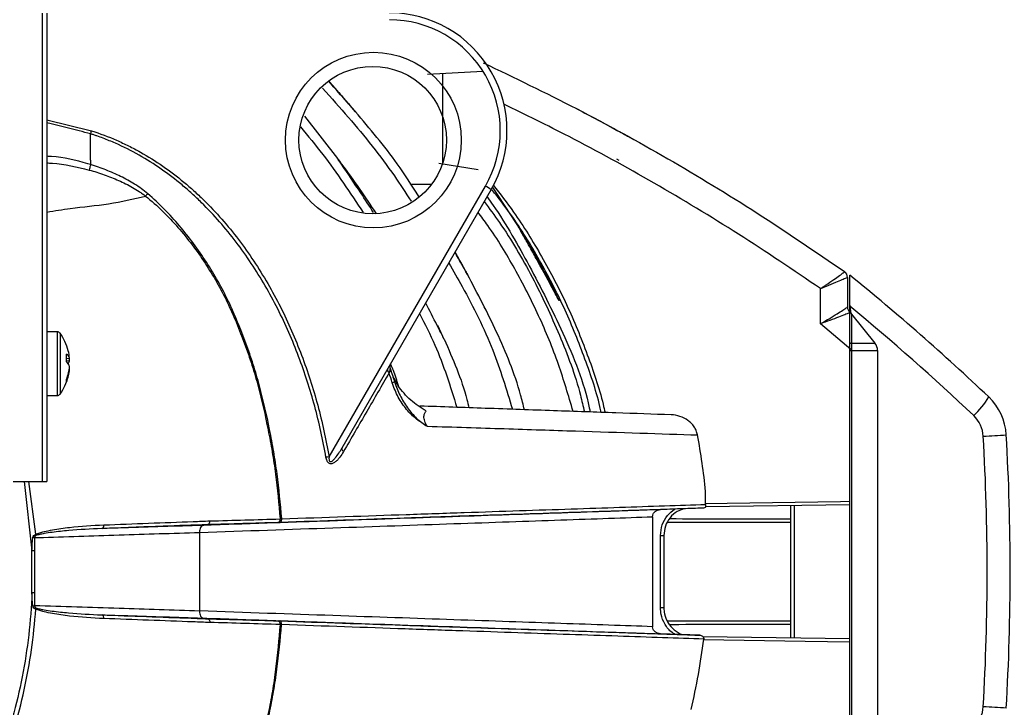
# Model space of a CAD drawing. Extents: x 9.3 to 87.2, y 1.1 to 68.8.
# Drawn here: x 62.47 to 66.667, y 26.535 to 29.454 of the extents above; entities that cross this region are included whole.
import ezdxf

# ---------------------------------------------------------------- set-up
doc = ezdxf.new("R2010")
doc.units = 0
doc.header["$MEASUREMENT"] = 0
doc.layers.add('OBJECT', color=7, linetype='CONTINUOUS')

msp = doc.modelspace()

# ---------------------------------------------------------------- linework, layer by layer
at = {"layer": 'OBJECT'}
for p, q in [((62.5651, 34.2708), (62.5651, 27.4958)), ((62.5856, 34.2708), (62.5856, 27.4958)), ((64.4324, 29.2349), (64.1975, 29.222)), ((64.2627, 28.8425), (64.2627, 29.2256)), ((63.6766, 29.0454), (63.8172, 28.8657)), ((62.5856, 29.0291), (62.7742, 28.9828)), ((62.7708, 28.9702), (62.7706, 28.9703)), ((62.7706, 28.8587), (62.7707, 28.8404)), ((64.4127, 28.8176), (64.2465, 28.8451)), ((64.9985, 28.8636), (65.0084, 28.8582)), ((63.7809, 27.601), (64.4435, 28.7488)), ((64.1274, 28.7566), (64.2159, 28.7566)), ((64.4679, 28.7338), (63.8352, 27.6379)), ((64.5752, 28.5896), (64.4739, 28.7453)), ((65.9649, 28.3861), (65.9649, 28.3861)), ((65.9777, 28.3616), (65.9777, 28.2363)), ((65.8631, 28.1647), (65.8633, 28.3139)), ((65.9877, 28.2432), (65.9877, 28.2392)), ((65.9877, 28.0854), (65.9877, 28.2432)), ((65.9953, 28.2051), (65.9953, 28.0827)), ((65.9953, 28.2051), (66.0939, 28.0827)), ((65.9916, 28.056), (65.8631, 28.1647)), ((62.629, 28.1308), (62.5856, 28.1308)), ((62.629, 28.1308), (62.629, 27.8681)), ((62.6412, 28.1245), (62.6412, 27.874)), ((64.2634, 28.111), (64.2422, 28.1578)), ((65.9877, 28.0512), (65.9877, 28.0854)), ((65.9953, 28.0827), (66.0939, 28.0827)), ((65.9877, 28.0512), (65.9952, 28.0512)), ((65.9877, 26.1781), (65.9877, 28.0512)), ((65.9952, 28.0512), (66.105, 28.0512)), ((65.9952, 28.0512), (65.9952, 26.1781)), ((66.105, 28.0512), (66.105, 26.1781)), ((62.6811, 28.0072), (62.6685, 28.0064)), ((62.6689, 28.0176), (62.6811, 28.0191)), ((62.6797, 27.9726), (62.6811, 27.9724)), ((62.629, 27.8681), (62.629, 27.8608)), ((62.6412, 27.874), (62.6412, 27.867)), ((62.5856, 27.8608), (62.629, 27.8608)), ((62.1377, 27.4958), (62.5651, 27.4958)), ((62.489, 27.4958), (62.522, 27.2027)), ((62.5379, 27.2724), (62.5081, 27.4958)), ((62.5651, 27.4958), (62.5856, 27.4958)), ((65.3648, 27.3833), (65.1855, 27.3771)), ((65.9877, 27.3977), (65.3766, 27.3882)), ((65.7377, 26.8338), (65.7377, 27.3938)), ((65.7519, 27.394), (65.7519, 26.8335)), ((65.1518, 27.3468), (65.1518, 26.8807)), ((63.2316, 27.2804), (63.2316, 26.9472)), ((63.2424, 27.3102), (63.2667, 27.3133)), ((65.1997, 27.2673), (65.1997, 26.9602)), ((62.5329, 27.2027), (62.522, 27.2027)), ((62.5329, 27.2027), (62.5329, 27.0248)), ((62.5329, 27.0248), (62.522, 27.0248)), ((63.2667, 26.9142), (63.2424, 26.9173)), ((65.3517, 26.8446), (65.1855, 26.8504)), ((65.3639, 26.8395), (65.9877, 26.8299))]:
    msp.add_line(p, q, dxfattribs=at)
at = {"layer": 'OBJECT', "flags": 128}
for points in [[(62.7706, 28.9702), (62.7707, 28.9702), (62.7708, 28.9702)], [(63.834, 28.841), (63.8343, 28.8412), (63.8345, 28.8413), (63.8347, 28.8415), (63.8349, 28.8416), (63.835, 28.8417), (63.8351, 28.8418), (63.8351, 28.8418), (63.8351, 28.8418)], [(64.2627, 28.1108), (64.2629, 28.1108), (64.263, 28.1109), (64.2631, 28.1109), (64.2632, 28.111), (64.2633, 28.111), (64.2633, 28.111), (64.2633, 28.111), (64.2634, 28.111)], [(65.9877, 28.0854), (65.9878, 28.0849), (65.9882, 28.0845), (65.9889, 28.084), (65.9898, 28.0837), (65.991, 28.0833), (65.9923, 28.083), (65.9938, 28.0828), (65.9953, 28.0827)], [(62.6811, 28.0072), (62.6804, 28.0142), (62.6797, 28.0189)], [(63.8352, 27.6379), (63.8347, 27.6365), (63.8346, 27.6349), (63.8349, 27.6331), (63.8356, 27.6312), (63.8367, 27.6292), (63.8382, 27.6271), (63.8401, 27.625), (63.8422, 27.6229)], [(65.3766, 27.4031), (65.4681, 27.4045), (65.9476, 27.412), (65.9877, 27.4126)], [(63.5729, 27.3223), (63.5744, 27.3227), (63.5759, 27.3237), (63.5772, 27.3252), (63.5784, 27.3272), (63.5792, 27.3295), (63.5799, 27.3322), (63.5802, 27.335), (63.5802, 27.3379)], [(62.522, 27.0248), (62.522, 27.0548), (62.522, 27.1748), (62.522, 27.2027)], [(63.5795, 26.8896), (63.5795, 26.8925), (63.5792, 26.8954), (63.5785, 26.898), (63.5776, 26.9004), (63.5765, 26.9023), (63.5751, 26.9038), (63.5736, 26.9048), (63.572, 26.9052)], [(65.9877, 26.8149), (65.7978, 26.8179), (65.3679, 26.8245)]]:
    msp.add_lwpolyline(points, dxfattribs=at)
at = {"layer": 'OBJECT'}
for centre, radius in [((63.9688, 28.9438), 0.3725), ((63.9656, 28.9438), 0.3125)]:
    msp.add_circle(centre, radius, dxfattribs=at)
for centre, radius, start, end in [((64.0349, 28.9838), 0.5, 330, 90), ((64.0365, 28.9838), 0.47, 330, 90), ((59.4837, 25.3568), 5.7605, 40.05793, 41.7785), ((59.4887, 25.5888), 5.429, 36.8122, 37.1275), ((60.8137, 26.5805), 3.774, 32.9231, 36.8122), ((64.3148, 28.5119), 0.2696, 55.3842, 61.4754), ((61.3597, 26.5948), 3.784, 26.1402, 31.8133), ((60.9527, 26.5278), 3.882, 28.3968, 29.9946), ((65.9477, 28.3616), 0.03, 0.0026, 54.8473), ((65.9477, 28.3616), 0.03, 0, 54.8747), ((59.6147, 20.5096), 10.1198, 46.53621, 50.96793), ((66.0077, 28.2363), 0.03, 180, 228.1897), ((66.0076, 28.2363), 0.03, 180.0029, 228.2038), ((59.6261, 20.5096), 10.0108, 46.53621, 50.54436), ((62.629, 28.1158), 0.015, 35.6682, 90), ((62.4618, 27.9958), 0.2208, 14.3896, 35.6682), ((62.0157, 27.1138), 2.459, 23.6294, 23.9262), ((66.0548, 28.0512), 0.0502, 359.9836, 38.8198), ((62.6482, 28.0087), 0.0345, 17.4617, 54.2795), ((62.4276, 28.0205), 0.2413, 356.1519, 3.8481), ((62.4857, 28.0019), 0.1962, 5.0255, 14.3849), ((62.639, 27.9715), 0.044, 16.9533, 48.1957), ((62.6471, 28.0163), 0.0352, 324.3309, 344.9776), ((62.4778, 28.0024), 0.2041, 338.9958, 354.9427), ((62.486, 27.9896), 0.1959, 338.5882, 354.9804), ((62.4618, 27.9958), 0.2208, 324.3318, 345.6104), ((62.6403, 27.9236), 0.0286, 348.7966, 11.2034), ((62.629, 27.8758), 0.015, 270, 324.3318), ((66.2892, 28.0201), 0.3311, 312.3931, 330.0255), ((66.4109, 27.6805), 0.24, 3.2833, 46.5362), ((66.4223, 27.6805), 0.131, 3.2833, 46.5362), ((66.3526, 31.5813), 3.8985, 272.9488, 274.3837), ((56.5586, 27.1146), 10.011, 356.71672, 3.28328), ((56.5472, 27.1146), 10.12, 356.71672, 3.28328), ((64.1738, 25.3748), 2.2607, 100.009, 100.3443), ((63.56, 27.335), 0.0137, 288.533, 11.858), ((62.813, 27.3095), 0.0137, 289.7137, 11.8964), ((62.515, 26.6758), 0.5828, 88.2036, 88.9775), ((62.5182, 27.2668), 0.0204, 1.3765, 15.845), ((65.1888, 29.4385), 2.1713, 269.9077, 270.287), ((62.515, 27.5518), 0.5828, 271.0225, 271.7964), ((62.5182, 26.9607), 0.0204, 344.1604, 358.6214), ((65.1888, 24.789), 2.1713, 89.713, 90.0923), ((62.813, 26.918), 0.0137, 348.1025, 70.2866), ((63.56, 26.8925), 0.0137, 348.1428, 71.4663), ((66.4223, 26.5488), 0.131, 313.4638, 356.7167), ((66.3526, 22.6481), 3.8984, 85.6163, 87.0512)]:
    msp.add_arc(centre, radius, start, end, dxfattribs=at)
for centre, major_axis, ratio, start_param, end_param in [((65.9977, 28.2397), (-0.0011, 0.0366), 0.271482, 1.577435, 2.797508), ((65.4787, 27.4178), (1.9121, 0), 0.049416, 4.573859, 4.84824), ((65.4787, 26.8098), (1.9121, 0), 0.049416, 1.434946, 1.709072)]:
    msp.add_ellipse(centre, major_axis=major_axis, ratio=ratio, start_param=start_param, end_param=end_param, dxfattribs=at)
for points, knots in [([(64.434, 29.2719), (64.5664, 29.2081), (64.8312, 29.0807), (65.2182, 28.8667), (65.5979, 28.6374), (65.8426, 28.4699), (65.9649, 28.3861)], [0, 0, 0, 0, 0.249005, 0.49801, 0.749005, 1, 1, 1, 1]), ([(63.8927, 29.064), (63.8927, 29.064), (63.8927, 29.064), (63.8925, 29.0642), (63.8919, 29.065), (63.8891, 29.0682), (63.8778, 29.0813), (63.8417, 29.1228), (63.8072, 29.1612), (63.7817, 29.1897)], [0, 0, 0, 0, 0.001708, 0.003859, 0.007955, 0.023015, 0.082731, 0.320581, 1, 1, 1, 1]), ([(63.7819, 29.1899), (63.793, 29.1775), (63.8128, 29.1554), (63.8382, 29.1266), (63.8564, 29.1059), (63.8685, 29.0919), (63.8766, 29.0826), (63.882, 29.0763), (63.8857, 29.0722), (63.8881, 29.0693), (63.8897, 29.0675), (63.8908, 29.0662), (63.8916, 29.0654), (63.8921, 29.0647), (63.8925, 29.0643), (63.8927, 29.0641), (63.8927, 29.064), (63.8927, 29.064), (63.8927, 29.064)], [0, 0, 0, 0, 0.295326, 0.52668, 0.681699, 0.785639, 0.85539, 0.90225, 0.933782, 0.955047, 0.969438, 0.979226, 0.985936, 0.990591, 0.995556, 0.997549, 0.999201, 1, 1, 1, 1]), ([(63.7538, 29.1642), (63.7904, 29.123), (63.8969, 29.0032), (64.0246, 28.8448), (64.105, 28.7207), (64.1282, 28.6849)], [0, 0, 0, 0, 0.271618, 0.789842, 1, 1, 1, 1]), ([(65.8633, 28.3139), (65.7482, 28.3919), (65.5177, 28.5481), (65.1613, 28.7618), (64.8295, 28.9458), (64.6136, 29.0505), (64.521, 29.0954)], [0, 0, 0, 0, 0.268162, 0.536819, 0.801367, 1, 1, 1, 1]), ([(64.1616, 28.705), (64.1318, 28.7515), (64.0512, 28.8777), (63.954, 28.9919), (63.8927, 29.064)], [0, 0, 0, 0, 0.368716, 1, 1, 1, 1]), ([(64.8304, 29.0764), (64.861, 29.0604), (64.9223, 29.0282), (64.9993, 28.9865), (65.0475, 28.96), (65.0619, 28.952), (65.0625, 28.9516), (65.0627, 28.9515)], [0, 0, 0, 0, 0.262101, 0.524826, 0.767522, 0.956173, 1, 1, 1, 1]), ([(62.7706, 28.9703), (62.7706, 28.9703), (62.7545, 28.9743), (62.6932, 28.9912), (62.6313, 29.0059), (62.5856, 29.0168)], [0, 0, 0, 0, 0.000013, 0.261764, 1, 1, 1, 1]), ([(63.6594, 28.9996), (63.6914, 28.9612), (63.7876, 28.8457), (63.8703, 28.7201), (63.9255, 28.6363)], [0, 0, 0, 0, 0.332994, 1, 1, 1, 1]), ([(63.7679, 27.5987), (63.7614, 27.6353), (63.7543, 27.6717), (63.7384, 27.744), (63.7296, 27.7799), (63.7007, 27.8866), (63.6781, 27.9567), (63.6261, 28.0944), (63.5967, 28.1621), (63.5464, 28.2615), (63.5285, 28.2944), (63.4911, 28.3586), (63.4715, 28.39), (63.4102, 28.4825), (63.3659, 28.5416), (63.2929, 28.6252), (63.2674, 28.6522), (63.2275, 28.6915), (63.2138, 28.7043), (63.1862, 28.7293), (63.1721, 28.7415), (63.1293, 28.777), (63.0999, 28.7995), (63.0392, 28.8417), (63.0079, 28.8616), (62.9434, 28.8982), (62.91, 28.9151), (62.8585, 28.9378), (62.8412, 28.9449), (62.8149, 28.9549), (62.8017, 28.9597), (62.7862, 28.9651), (62.7796, 28.9673), (62.7751, 28.9687), (62.7728, 28.9695), (62.7706, 28.9702)], [0, 0, 0, 0, 0.0625, 0.0625, 0.125, 0.125, 0.25, 0.25, 0.375, 0.375, 0.4375, 0.4375, 0.5, 0.5, 0.625, 0.625, 0.6875, 0.6875, 0.71875, 0.71875, 0.75, 0.75, 0.8125, 0.8125, 0.875, 0.875, 0.9375, 0.9375, 0.96875, 0.96875, 0.984375, 0.992188, 0.996094, 0.996094, 1, 1, 1, 1]), ([(62.7742, 28.9828), (62.8103, 28.9714), (62.8456, 28.9582), (62.8976, 28.9355), (62.9147, 28.9275), (62.9484, 28.9107), (62.965, 28.9019), (63.014, 28.8744), (63.0455, 28.8544), (63.1069, 28.812), (63.1366, 28.7895), (63.1799, 28.7537), (63.1941, 28.7415), (63.222, 28.7163), (63.2358, 28.7034), (63.2762, 28.6639), (63.3019, 28.6366), (63.3757, 28.5523), (63.4204, 28.4928), (63.4823, 28.3995), (63.5021, 28.3678), (63.5398, 28.303), (63.5578, 28.2699), (63.6086, 28.1695), (63.6382, 28.1012), (63.6905, 27.9622), (63.7133, 27.8916), (63.7424, 27.7839), (63.7512, 27.7477), (63.7672, 27.6747), (63.7744, 27.638), (63.7809, 27.601)], [0, 0, 0, 0, 0.0625, 0.0625, 0.09375, 0.09375, 0.125, 0.125, 0.1875, 0.1875, 0.25, 0.25, 0.28125, 0.28125, 0.3125, 0.3125, 0.375, 0.375, 0.5, 0.5, 0.5625, 0.5625, 0.625, 0.625, 0.75, 0.75, 0.875, 0.875, 0.9375, 0.9375, 1, 1, 1, 1]), ([(62.7706, 28.8403), (62.7666, 28.8414), (62.7124, 28.8573), (62.6501, 28.8718), (62.5921, 28.8746), (62.5856, 28.875)], [0, 0, 0, 0, 0.067078, 0.895643, 1, 1, 1, 1]), ([(62.5856, 28.847), (62.5932, 28.8467), (62.653, 28.8445), (62.7127, 28.8298), (62.7648, 28.8169)], [0, 0, 0, 0, 0.126708, 1, 1, 1, 1]), ([(62.7706, 28.8403), (62.7692, 28.8352), (62.768, 28.8306), (62.766, 28.8227), (62.7653, 28.8194), (62.7648, 28.8169)], [0, 0, 0, 0, 0.5, 0.5, 1, 1, 1, 1]), ([(63.0127, 28.7164), (62.9951, 28.7315), (62.9764, 28.7446), (62.9379, 28.7687), (62.9181, 28.7796), (62.8774, 28.7997), (62.8566, 28.8088), (62.8141, 28.8257), (62.7925, 28.8334), (62.7707, 28.8404)], [0, 0, 0, 0, 0.25, 0.25, 0.5, 0.5, 0.75, 0.75, 1, 1, 1, 1]), ([(63.834, 28.841), (63.829, 28.8483), (63.8236, 28.8563), (63.8185, 28.8638), (63.8177, 28.865), (63.8173, 28.8656), (63.8172, 28.8656), (63.8172, 28.8657)], [0, 0, 0, 0, 0.808261, 0.877493, 0.947201, 0.979061, 1, 1, 1, 1]), ([(63.9696, 28.6364), (63.9515, 28.6643), (63.907, 28.7332), (63.8612, 28.8008), (63.834, 28.841)], [0, 0, 0, 0, 0.405534, 1, 1, 1, 1]), ([(62.7648, 28.8169), (62.7861, 28.8109), (62.8072, 28.8043), (62.8488, 28.7895), (62.8692, 28.7815), (62.9093, 28.7637), (62.929, 28.754), (62.9577, 28.7377), (62.9671, 28.732), (62.981, 28.7228), (62.9856, 28.7197), (62.9924, 28.7148), (62.9947, 28.7131), (62.9992, 28.7098), (63.0014, 28.708), (63.0036, 28.7063)], [0, 0, 0, 0, 0.25, 0.25, 0.5, 0.5, 0.75, 0.75, 0.875, 0.875, 0.9375, 0.9375, 0.96875, 0.96875, 1, 1, 1, 1]), ([(64.4772, 28.7519), (64.5062, 28.7146), (64.5808, 28.6184), (64.685, 28.4493), (64.7907, 28.2476), (64.8761, 28.0374), (64.9289, 27.8837), (64.9477, 27.8003), (64.9503, 27.7887)], [0, 0, 0, 0, 0.13136, 0.337813, 0.550297, 0.762782, 0.966962, 1, 1, 1, 1]), ([(62.5856, 28.6384), (62.6184, 28.6439), (62.704, 28.6581), (62.8496, 28.6703), (62.9521, 28.6942), (63.0036, 28.7063)], [0, 0, 0, 0, 0.235565, 0.615309, 1, 1, 1, 1]), ([(63.0037, 28.7062), (63.0534, 28.6659), (63.0987, 28.6214), (63.1613, 28.5498), (63.1813, 28.5251), (63.2197, 28.4742), (63.2381, 28.448), (63.273, 28.3948), (63.2896, 28.3678), (63.3212, 28.3128), (63.3359, 28.2846), (63.3633, 28.2273), (63.3762, 28.1982), (63.4007, 28.1392), (63.4122, 28.1096), (63.434, 28.05), (63.4443, 28.02), (63.4635, 27.9598), (63.4723, 27.9295), (63.4966, 27.8381), (63.5103, 27.7765), (63.5256, 27.6991), (63.5286, 27.6836), (63.5344, 27.6526), (63.5372, 27.6371), (63.5452, 27.5903), (63.5498, 27.559), (63.562, 27.4646), (63.568, 27.4012), (63.5734, 27.3378)], [0, 0, 0, 0, 0.125, 0.125, 0.1875, 0.1875, 0.25, 0.25, 0.3125, 0.3125, 0.375, 0.375, 0.4375, 0.4375, 0.5, 0.5, 0.5625, 0.5625, 0.625, 0.625, 0.75, 0.75, 0.78125, 0.78125, 0.8125, 0.8125, 0.875, 0.875, 1, 1, 1, 1]), ([(63.5802, 27.3379), (63.5749, 27.4016), (63.5688, 27.4653), (63.5565, 27.5601), (63.5519, 27.5915), (63.5438, 27.6384), (63.5409, 27.654), (63.5351, 27.6852), (63.5321, 27.7008), (63.5166, 27.7784), (63.5027, 27.8402), (63.4781, 27.932), (63.4692, 27.9624), (63.4498, 28.0228), (63.4395, 28.0529), (63.4175, 28.1127), (63.4059, 28.1425), (63.3813, 28.2016), (63.3684, 28.2309), (63.3409, 28.2885), (63.3263, 28.3168), (63.2948, 28.3721), (63.2783, 28.3993), (63.2437, 28.4529), (63.2256, 28.4792), (63.1876, 28.5308), (63.1678, 28.5559), (63.106, 28.629), (63.0615, 28.6746), (63.0128, 28.7163)], [0, 0, 0, 0, 0.125, 0.125, 0.1875, 0.1875, 0.21875, 0.21875, 0.25, 0.25, 0.375, 0.375, 0.4375, 0.4375, 0.5, 0.5, 0.5625, 0.5625, 0.625, 0.625, 0.6875, 0.6875, 0.75, 0.75, 0.8125, 0.8125, 0.875, 0.875, 1, 1, 1, 1]), ([(64.9343, 27.7892), (64.9325, 27.7973), (64.9143, 27.879), (64.8625, 28.0288), (64.7784, 28.2367), (64.6742, 28.4369), (64.5728, 28.6031), (64.4992, 28.6979), (64.4727, 28.7322)], [0, 0, 0, 0, 0.02362, 0.237175, 0.448333, 0.659491, 0.876893, 1, 1, 1, 1]), ([(64.4384, 28.6827), (64.4601, 28.6536), (64.5356, 28.5521), (64.6455, 28.3643), (64.7596, 28.1189), (64.8323, 27.9266), (64.8574, 27.8152), (64.8627, 27.7917)], [0, 0, 0, 0, 0.109519, 0.381916, 0.655026, 0.927424, 1, 1, 1, 1]), ([(64.4505, 28.7036), (64.4591, 28.6914), (64.5253, 28.5983), (64.6341, 28.4056), (64.7775, 28.1229), (64.8627, 27.9128), (64.8862, 27.7969), (64.8875, 27.7908)], [0, 0, 0, 0, 0.04388, 0.337479, 0.651115, 0.981686, 1, 1, 1, 1]), ([(64.815, 27.7934), (64.7954, 27.8601), (64.755, 27.9983), (64.6717, 28.2007), (64.5707, 28.3972), (64.4834, 28.543), (64.4261, 28.6189), (64.4122, 28.6373)], [0, 0, 0, 0, 0.221814, 0.459236, 0.696658, 0.926485, 1, 1, 1, 1]), ([(64.7566, 28.2619), (64.7566, 28.262), (64.7566, 28.262), (64.7562, 28.2628), (64.7548, 28.2653), (64.7477, 28.2782), (64.7177, 28.3331), (64.6794, 28.4044), (64.6397, 28.4765), (64.6185, 28.5142), (64.6042, 28.5394), (64.5946, 28.5563), (64.588, 28.5675), (64.5837, 28.5751), (64.5807, 28.5801), (64.5788, 28.5835), (64.5774, 28.5857), (64.5765, 28.5873), (64.5759, 28.5884), (64.5754, 28.5891), (64.5752, 28.5895), (64.5752, 28.5895), (64.5752, 28.5896)], [0, 0, 0, 0, 0.002463, 0.005592, 0.011395, 0.031458, 0.127303, 0.508242, 0.669348, 0.777529, 0.850153, 0.898918, 0.931687, 0.953736, 0.968608, 0.978674, 0.985526, 0.99023, 0.994708, 0.996706, 0.998725, 1, 1, 1, 1]), ([(64.3676, 28.3739), (64.3676, 28.374), (64.3675, 28.374), (64.3674, 28.3742), (64.367, 28.375), (64.3647, 28.379), (64.355, 28.3963), (64.34, 28.4229), (64.3246, 28.4501), (64.3167, 28.464), (64.3145, 28.468)], [0, 0, 0, 0, 0.002714, 0.006279, 0.012813, 0.035074, 0.141027, 0.562121, 0.874317, 1, 1, 1, 1]), ([(64.3145, 28.4679), (64.3193, 28.4594), (64.3285, 28.4433), (64.3404, 28.4222), (64.3495, 28.4062), (64.3555, 28.3954), (64.3596, 28.3882), (64.3623, 28.3833), (64.3641, 28.3801), (64.3653, 28.3779), (64.3662, 28.3764), (64.3668, 28.3754), (64.3672, 28.3747), (64.3674, 28.3742), (64.3675, 28.374), (64.3676, 28.374), (64.3676, 28.3739)], [0, 0, 0, 0, 0.270268, 0.507999, 0.667755, 0.775221, 0.84761, 0.896461, 0.929516, 0.951969, 0.967312, 0.977891, 0.988351, 0.992818, 0.997327, 1, 1, 1, 1]), ([(64.2882, 28.4225), (64.3073, 28.3894), (64.3763, 28.2699), (64.4771, 28.0664), (64.5323, 27.8866), (64.5581, 27.8023)], [0, 0, 0, 0, 0.168924, 0.610885, 1, 1, 1, 1]), ([(64.6088, 27.8006), (64.6036, 27.8215), (64.5755, 27.9347), (64.4965, 28.1283), (64.4099, 28.2932), (64.3676, 28.3739)], [0, 0, 0, 0, 0.103465, 0.561341, 1, 1, 1, 1]), ([(65.8633, 28.3139), (65.8634, 28.314), (65.8639, 28.3143), (65.8651, 28.3151), (65.8678, 28.317), (65.8745, 28.3214), (65.8932, 28.334), (65.9197, 28.3522), (65.9453, 28.3703), (65.9619, 28.3826), (65.9639, 28.3849), (65.9649, 28.3861)], [0, 0, 0, 0, 0.002468, 0.009158, 0.022474, 0.055249, 0.137411, 0.383807, 0.593551, 0.796653, 1, 1, 1, 1]), ([(65.9877, 28.2432), (65.9877, 28.2603), (65.9877, 28.2919), (65.9877, 28.3309), (65.9877, 28.3573), (65.9877, 28.3693), (65.9877, 28.3703), (65.9877, 28.3706)], [0, 0, 0, 0, 0.284536, 0.52387, 0.715594, 0.908516, 1, 1, 1, 1]), ([(65.9777, 28.3616), (65.9765, 28.3608), (65.974, 28.3592), (65.9553, 28.351), (65.9265, 28.3391), (65.8967, 28.3271), (65.8758, 28.3188), (65.8684, 28.3159), (65.8653, 28.3147), (65.864, 28.3142), (65.8634, 28.314), (65.8633, 28.3139)], [0, 0, 0, 0, 0.203409, 0.406574, 0.616336, 0.862986, 0.944968, 0.977624, 0.990884, 0.997531, 1, 1, 1, 1]), ([(64.2627, 28.1108), (64.2549, 28.1265), (64.2313, 28.1736), (64.2067, 28.2212), (64.1903, 28.2529)], [0, 0, 0, 0, 0.334719, 1, 1, 1, 1]), ([(64.1646, 28.2083), (64.187, 28.1642), (64.2518, 28.0367), (64.2946, 27.9), (64.3226, 27.8106)], [0, 0, 0, 0, 0.345931, 1, 1, 1, 1]), ([(65.8631, 28.1647), (65.8633, 28.1648), (65.8757, 28.1721), (65.9006, 28.187), (65.9332, 28.2069), (65.9581, 28.2225), (65.9745, 28.2332), (65.9766, 28.2352), (65.9777, 28.2363)], [0, 0, 0, 0, 0.002683, 0.218626, 0.440565, 0.636151, 0.817868, 1, 1, 1, 1]), ([(65.9885, 28.2132), (65.9873, 28.2125), (65.9849, 28.211), (65.9669, 28.2037), (65.9397, 28.1932), (65.904, 28.1797), (65.8768, 28.1697), (65.8633, 28.1647), (65.8631, 28.1647)], [0, 0, 0, 0, 0.182254, 0.364096, 0.559729, 0.781606, 0.997318, 1, 1, 1, 1]), ([(64.2685, 28.0994), (64.2684, 28.0996), (64.2682, 28.1), (64.2669, 28.1025), (64.265, 28.1062), (64.2634, 28.1095), (64.2627, 28.1108)], [0, 0, 0, 0, 0.11024, 0.273219, 0.70661, 1, 1, 1, 1]), ([(64.2685, 28.0994), (64.3054, 28.0157), (64.3471, 27.9209), (64.371, 27.8205), (64.3738, 27.8088)], [0, 0, 0, 0, 0.883052, 1, 1, 1, 1]), ([(65.9953, 28.0827), (65.9953, 28.0761), (65.9952, 28.0657), (65.9952, 28.0551), (65.9952, 28.0512)], [0, 0, 0, 0, 0.633023, 1, 1, 1, 1]), ([(64.0352, 27.9565), (64.0042, 27.9029), (63.9725, 27.8482), (63.9081, 27.7369), (63.8754, 27.6803), (63.8422, 27.6229)], [0, 0, 0, 0, 0.5, 0.5, 1, 1, 1, 1]), ([(64.0292, 27.9738), (64.028, 27.9717), (64.0279, 27.9689), (64.03, 27.9628), (64.0322, 27.9596), (64.0352, 27.9565)], [0, 0, 0, 0, 0.5, 0.5, 1, 1, 1, 1]), ([(64.0399, 27.9752), (64.0399, 27.9753), (64.0397, 27.9747), (64.0391, 27.9725), (64.0387, 27.9709), (64.0374, 27.9656), (64.0363, 27.9611), (64.0352, 27.9565)], [0, 0, 0, 0, 0.25, 0.25, 0.5, 0.5, 1, 1, 1, 1]), ([(64.0741, 27.9022), (64.0675, 27.9123), (64.0616, 27.9228), (64.0512, 27.9443), (64.0466, 27.9554), (64.0427, 27.9669)], [0, 0, 0, 0, 0.5, 0.5, 1, 1, 1, 1]), ([(64.0745, 27.9017), (64.0685, 27.9237), (64.0601, 27.9544), (64.047, 27.9834), (64.0433, 27.9916)], [0, 0, 0, 0, 0.716749, 1, 1, 1, 1]), ([(64.0586, 27.9184), (64.0586, 27.9184), (64.0577, 27.918), (64.0543, 27.9167), (64.0518, 27.9158), (64.0488, 27.9148)], [0, 0, 0, 0, 0.5, 0.5, 1, 1, 1, 1]), ([(64.1967, 27.7307), (64.1813, 27.7395), (64.1658, 27.7494), (64.1365, 27.7728), (64.1225, 27.7863), (64.103, 27.8098), (64.0967, 27.8182), (64.085, 27.8357), (64.0795, 27.8447), (64.0642, 27.873), (64.0556, 27.8933), (64.0488, 27.9148)], [0, 0, 0, 0, 0.25, 0.25, 0.5, 0.5, 0.625, 0.625, 0.75, 0.75, 1, 1, 1, 1]), ([(64.0586, 27.9184), (64.0648, 27.8987), (64.0725, 27.8797), (64.0861, 27.8523), (64.091, 27.8433), (64.1015, 27.8258), (64.1072, 27.8171), (64.1251, 27.7923), (64.138, 27.7773), (64.1591, 27.7574), (64.1664, 27.7512), (64.1814, 27.7401), (64.189, 27.7351), (64.1967, 27.7307)], [0, 0, 0, 0, 0.25, 0.25, 0.375, 0.375, 0.5, 0.5, 0.75, 0.75, 0.875, 0.875, 1, 1, 1, 1]), ([(64.1927, 27.7957), (64.181, 27.8023), (64.1695, 27.8093), (64.1475, 27.8245), (64.137, 27.8327), (64.1169, 27.8504), (64.1074, 27.8599), (64.0896, 27.8803), (64.0815, 27.891), (64.0741, 27.9022)], [0, 0, 0, 0, 0.25, 0.25, 0.5, 0.5, 0.75, 0.75, 1, 1, 1, 1]), ([(65.2304, 27.7789), (65.1541, 27.7815), (65.0008, 27.7869), (64.7354, 27.7962), (64.4591, 27.8058), (64.2596, 27.8128), (64.1658, 27.816)], [0, 0, 0, 0, 0.256238, 0.514053, 0.771811, 1, 1, 1, 1]), ([(64.1967, 27.7307), (64.1948, 27.734), (64.1929, 27.7373), (64.1895, 27.7443), (64.188, 27.748), (64.1855, 27.7553), (64.1845, 27.759), (64.1832, 27.7658), (64.183, 27.7691), (64.1831, 27.7749), (64.1834, 27.7776), (64.1845, 27.7823), (64.1852, 27.7844), (64.1878, 27.7901), (64.1902, 27.7931), (64.1927, 27.7957)], [0, 0, 0, 0, 0.125, 0.125, 0.25, 0.25, 0.375, 0.375, 0.5, 0.5, 0.625, 0.625, 0.75, 0.75, 1, 1, 1, 1]), ([(65.3421, 27.6938), (65.341, 27.7), (65.3391, 27.706), (65.3343, 27.7176), (65.3312, 27.7232), (65.3242, 27.7337), (65.3202, 27.7386), (65.3113, 27.7476), (65.3064, 27.7517), (65.2911, 27.7627), (65.2796, 27.7684), (65.2557, 27.7762), (65.2431, 27.7784), (65.2304, 27.7789)], [0, 0, 0, 0, 0.125, 0.125, 0.25, 0.25, 0.375, 0.375, 0.5, 0.5, 0.75, 0.75, 1, 1, 1, 1]), ([(64.1967, 27.7307), (64.3098, 27.7271), (64.4187, 27.7236), (64.5757, 27.7186), (64.627, 27.7169), (64.7274, 27.7137), (64.7766, 27.7121), (65.0168, 27.7043), (65.1893, 27.6987), (65.3421, 27.6938)], [0, 0, 0, 0, 0.25, 0.25, 0.375, 0.375, 0.5, 0.5, 1, 1, 1, 1]), ([(63.8422, 27.6229), (63.8374, 27.6145), (63.8321, 27.6064), (63.8236, 27.5952), (63.8206, 27.5917), (63.8142, 27.5849), (63.8108, 27.5817), (63.8036, 27.5762), (63.7997, 27.5738), (63.7914, 27.571), (63.7868, 27.5706), (63.7804, 27.5734), (63.7785, 27.5749), (63.7751, 27.5786), (63.7737, 27.5809), (63.7702, 27.588), (63.7688, 27.5933), (63.7679, 27.5987)], [0, 0, 0, 0, 0.25, 0.25, 0.375, 0.375, 0.5, 0.5, 0.625, 0.625, 0.75, 0.75, 0.8125, 0.8125, 0.875, 0.875, 1, 1, 1, 1]), ([(63.7809, 27.601), (63.7805, 27.5966), (63.7802, 27.5921), (63.7813, 27.5858), (63.782, 27.5836), (63.784, 27.5813), (63.7849, 27.5808), (63.7867, 27.5803), (63.7877, 27.5804), (63.7905, 27.581), (63.7923, 27.582), (63.7956, 27.5842), (63.7971, 27.5856), (63.8016, 27.5897), (63.8044, 27.5928), (63.8124, 27.6023), (63.8173, 27.6092), (63.8266, 27.6233), (63.831, 27.6305), (63.8352, 27.6379)], [0, 0, 0, 0, 0.125, 0.125, 0.1875, 0.1875, 0.21875, 0.21875, 0.25, 0.25, 0.3125, 0.3125, 0.375, 0.375, 0.5, 0.5, 0.75, 0.75, 1, 1, 1, 1]), ([(65.1855, 27.3771), (65.1705, 27.3766), (65.1555, 27.376), (65.125, 27.375), (65.0786, 27.3734), (65.0306, 27.3717), (64.9325, 27.3683), (64.8641, 27.3659), (64.6513, 27.3586), (64.4986, 27.3533), (64.1716, 27.3421), (63.9988, 27.3361), (63.726, 27.3268), (63.6326, 27.3236), (63.4416, 27.317), (63.3441, 27.3137), (63.2447, 27.3102)], [0, 0, 0, 0, 0.03125, 0.03125, 0.0625, 0.125, 0.125, 0.25, 0.25, 0.5, 0.5, 0.75, 0.75, 0.875, 0.875, 1, 1, 1, 1]), ([(65.3648, 27.3833), (65.351, 27.3829), (65.337, 27.3824), (65.3087, 27.3814), (65.2657, 27.3799), (65.2212, 27.3784), (65.1303, 27.3753), (65.0671, 27.3732), (64.9354, 27.3688), (64.8671, 27.3665), (64.7259, 27.3618), (64.6529, 27.3594), (64.5023, 27.3543), (64.4246, 27.3517), (64.2648, 27.3464), (64.1829, 27.3436), (63.9314, 27.335), (63.756, 27.3289), (63.5729, 27.3223)], [0, 0, 0, 0, 0.03125, 0.03125, 0.0625, 0.125, 0.125, 0.25, 0.25, 0.375, 0.375, 0.5, 0.5, 0.625, 0.625, 0.75, 0.75, 1, 1, 1, 1]), ([(63.5802, 27.3379), (63.7638, 27.3445), (63.9396, 27.3506), (64.1917, 27.3593), (64.2738, 27.3621), (64.4341, 27.3675), (64.512, 27.3701), (64.663, 27.3751), (64.7361, 27.3776), (64.8777, 27.3823), (64.9461, 27.3846), (65.1442, 27.3913), (65.2657, 27.3955), (65.3766, 27.3994)], [0, 0, 0, 0, 0.25, 0.25, 0.375, 0.375, 0.5, 0.5, 0.625, 0.625, 0.75, 0.75, 1, 1, 1, 1]), ([(65.1518, 27.3468), (65.1518, 27.351), (65.1528, 27.3551), (65.1566, 27.3626), (65.1593, 27.3659), (65.1656, 27.3712), (65.1693, 27.3733), (65.1772, 27.3761), (65.1813, 27.3769), (65.1855, 27.3771)], [0, 0, 0, 0, 0.25, 0.25, 0.5, 0.5, 0.75, 0.75, 1, 1, 1, 1]), ([(65.1853, 27.2673), (65.1868, 27.2824), (65.1899, 27.3126), (65.2119, 27.3527), (65.2349, 27.3706), (65.2459, 27.3792)], [0, 0, 0, 0, 0.3425956, 0.6852048, 1, 1, 1, 1]), ([(65.284, 27.3805), (65.2744, 27.3772), (65.2519, 27.3696), (65.2244, 27.3434), (65.2036, 27.3078), (65.201, 27.2808), (65.1997, 27.2673)], [0, 0, 0, 0, 0.200692, 0.4672, 0.733604, 1, 1, 1, 1]), ([(65.3766, 27.3994), (65.3766, 27.3968), (65.3766, 27.3943), (65.3766, 27.3905), (65.3766, 27.389), (65.3766, 27.3879)], [0, 0, 0, 0, 0.5, 0.5, 1, 1, 1, 1]), ([(62.8264, 27.3123), (62.9527, 27.3171), (63.079, 27.3219), (63.2052, 27.3265), (63.2287, 27.3274), (63.2522, 27.3283), (63.2756, 27.3291)], [0, 0, 0, 0, 0.01271374, 0.01271374, 0.01271374, 0.01507616, 0.01507616, 0.01507616, 0.01507616]), ([(63.2316, 27.2804), (63.428, 27.2871), (63.6172, 27.2937), (63.9768, 27.306), (64.1476, 27.3119), (64.471, 27.3231), (64.6221, 27.3283), (64.9033, 27.3381), (65.0335, 27.3427), (65.1518, 27.3468)], [0, 0, 0, 0, 0.25, 0.25, 0.5, 0.5, 0.75, 0.75, 1, 1, 1, 1]), ([(63.2667, 27.3133), (63.2692, 27.3136), (63.2717, 27.3154), (63.275, 27.3212), (63.2758, 27.3252), (63.2756, 27.3291)], [0, 0, 0, 0, 0.5, 0.5, 1, 1, 1, 1]), ([(65.2253, 27.339), (65.3675, 27.338), (65.5383, 27.3367), (65.709, 27.3376), (65.7377, 27.3377)], [0, 0, 0, 0, 0.832317, 1, 1, 1, 1]), ([(62.5332, 27.2583), (62.5386, 27.2585), (62.5441, 27.2587), (62.5495, 27.2588), (62.6633, 27.2624), (62.7771, 27.266), (62.8909, 27.2696), (63.0045, 27.2732), (63.1181, 27.2769), (63.2316, 27.2806)], [0.00009876, 0.00009876, 0.00009876, 0.00009876, 0.00070372, 0.00070372, 0.00070372, 0.01342346, 0.01342346, 0.01342346, 0.02611525, 0.02611525, 0.02611525, 0.02611525]), ([(62.5379, 27.2724), (62.5437, 27.275), (62.5495, 27.277), (62.5613, 27.2806), (62.5672, 27.2822), (62.585, 27.2866), (62.597, 27.2891), (62.6329, 27.2956), (62.6569, 27.2989), (62.7293, 27.3071), (62.7778, 27.3105), (62.8264, 27.3123)], [0, 0, 0, 0, 0.0625, 0.0625, 0.125, 0.125, 0.25, 0.25, 0.5, 0.5, 1, 1, 1, 1]), ([(62.8176, 27.2966), (62.7709, 27.2949), (62.7241, 27.2922), (62.6543, 27.2861), (62.631, 27.2836), (62.5962, 27.279), (62.5847, 27.2773), (62.5673, 27.2742), (62.5616, 27.273), (62.5501, 27.2705), (62.5443, 27.2691), (62.5386, 27.2673)], [0, 0, 0, 0, 0.5, 0.5, 0.75, 0.75, 0.875, 0.875, 0.9375, 0.9375, 1, 1, 1, 1]), ([(63.2667, 27.3133), (63.2667, 27.3133), (63.2667, 27.3133), (63.2667, 27.3133), (63.2036, 27.311), (63.1405, 27.3087), (63.0774, 27.3064), (62.9908, 27.3031), (62.9042, 27.2999), (62.8176, 27.2966)], [-0.0000002, -0.0000002, -0.0000002, -0.0000002, 0, 0, 0, 0.00635387, 0.00635387, 0.00635387, 0.01507415, 0.01507415, 0.01507415, 0.01507415]), ([(63.2424, 27.3102), (63.1319, 27.3066), (63.0214, 27.3031), (62.911, 27.2995), (62.8799, 27.2986), (62.8488, 27.2976), (62.8176, 27.2966)], [0, 0, 0, 0, 0.01234064, 0.01234064, 0.01234064, 0.0158154, 0.0158154, 0.0158154, 0.0158154]), ([(63.2447, 27.3102), (63.2453, 27.3102), (63.2457, 27.3102), (63.246, 27.3101), (63.2457, 27.31), (63.2446, 27.3094), (63.2435, 27.3089), (63.2404, 27.3066), (63.2383, 27.3044), (63.235, 27.2989), (63.2337, 27.2956), (63.2319, 27.2884), (63.2315, 27.2845), (63.2316, 27.2806)], [0, 0, 0, 0, 0.0625, 0.0625, 0.125, 0.125, 0.25, 0.25, 0.5, 0.5, 0.75, 0.75, 1, 1, 1, 1]), ([(63.2447, 27.3102), (63.2443, 27.3102), (63.2439, 27.3102), (63.2436, 27.3102), (63.2434, 27.3102), (63.2432, 27.3102), (63.243, 27.3102), (63.2428, 27.3102), (63.2427, 27.3102), (63.2426, 27.3102), (63.2425, 27.3102), (63.2424, 27.3102), (63.2424, 27.3102), (63.2423, 27.3102), (63.2423, 27.3102), (63.2423, 27.3102), (63.2424, 27.3102), (63.2424, 27.3102), (63.2424, 27.3102)], [0, 0, 0, 0, 0.000050556, 0.000050556, 0.000050556, 0.0000818144, 0.0000818144, 0.0000818144, 0.0001011032, 0.0001011032, 0.0001011032, 0.0001205568, 0.0001205568, 0.0001205568, 0.0001251167, 0.0001251167, 0.0001251167, 0.000127272, 0.000127272, 0.000127272, 0.000127272]), ([(62.5254, 27.2585), (62.5257, 27.2621), (62.5275, 27.2654), (62.5323, 27.2702), (62.5352, 27.2717), (62.5379, 27.2724)], [0, 0, 0, 0, 0.5, 0.5, 1, 1, 1, 1]), ([(62.5332, 27.2583), (62.5331, 27.2483), (62.533, 27.2383), (62.533, 27.2283), (62.5329, 27.2198), (62.5329, 27.2113), (62.5329, 27.2027)], [0, 0, 0, 0, 0.000762036, 0.000762036, 0.000762036, 0.001413001, 0.001413001, 0.001413001, 0.001413001]), ([(62.5386, 27.2673), (62.5372, 27.2669), (62.5358, 27.2657), (62.5338, 27.2623), (62.5333, 27.2604), (62.5332, 27.2583)], [0, 0, 0, 0, 0.5, 0.5, 1, 1, 1, 1]), ([(65.1853, 26.9603), (65.1853, 26.9703), (65.1853, 27.0203), (65.1853, 27.1226), (65.1853, 27.2149), (65.1853, 27.2673)], [0, 0, 0, 0, 0.097726, 0.488631, 1, 1, 1, 1]), ([(62.522, 27.0248), (62.5173, 26.9046), (62.5035, 26.7859), (62.4691, 26.61), (62.4553, 26.5518), (62.4312, 26.465), (62.4226, 26.4362), (62.4042, 26.3788), (62.3944, 26.3501), (62.3428, 26.2083), (62.2931, 26.0993), (62.1775, 25.8903), (62.1116, 25.7902), (62.037, 25.6948)], [0, 0, 0, 0, 0.25, 0.25, 0.375, 0.375, 0.4375, 0.4375, 0.5, 0.5, 0.75, 0.75, 1, 1, 1, 1]), ([(62.5329, 27.0248), (62.5329, 27.0148), (62.5329, 27.0048), (62.533, 26.9948), (62.533, 26.9863), (62.5331, 26.9777), (62.5332, 26.9692)], [0, 0, 0, 0, 0.000762003, 0.000762003, 0.000762003, 0.001412997, 0.001412997, 0.001412997, 0.001412997]), ([(62.0543, 25.6813), (62.1252, 25.7732), (62.1885, 25.8691), (62.3004, 26.069), (62.349, 26.1729), (62.4106, 26.3348), (62.4293, 26.3899), (62.4623, 26.5006), (62.4767, 26.5564), (62.5136, 26.7251), (62.53, 26.8393), (62.5379, 26.9551)], [0, 0, 0, 0, 0.25, 0.25, 0.5, 0.5, 0.625, 0.625, 0.75, 0.75, 1, 1, 1, 1]), ([(62.5379, 26.9551), (62.5352, 26.9558), (62.5323, 26.9574), (62.5275, 26.9621), (62.5257, 26.9654), (62.5254, 26.969)], [0, 0, 0, 0, 0.5, 0.5, 1, 1, 1, 1]), ([(62.5332, 26.9692), (62.5333, 26.9672), (62.5338, 26.9652), (62.5358, 26.9619), (62.5372, 26.9606), (62.5386, 26.9602)], [0, 0, 0, 0, 0.5, 0.5, 1, 1, 1, 1]), ([(63.2316, 26.9469), (63.1181, 26.9506), (63.0045, 26.9543), (62.8909, 26.9579), (62.7717, 26.9617), (62.6525, 26.9655), (62.5332, 26.9692)], [0.00000011, 0.00000011, 0.00000011, 0.00000011, 0.0126919, 0.0126919, 0.0126919, 0.02601659, 0.02601659, 0.02601659, 0.02601659]), ([(62.8264, 26.9152), (62.7778, 26.9171), (62.7294, 26.9204), (62.657, 26.9287), (62.6329, 26.9319), (62.5969, 26.9385), (62.5849, 26.9409), (62.5671, 26.9453), (62.5612, 26.9469), (62.5495, 26.9506), (62.5436, 26.9526), (62.5379, 26.9551)], [0, 0, 0, 0, 0.5, 0.5, 0.75, 0.75, 0.875, 0.875, 0.9375, 0.9375, 1, 1, 1, 1]), ([(62.5386, 26.9602), (62.5443, 26.9584), (62.55, 26.957), (62.5615, 26.9545), (62.5673, 26.9534), (62.5846, 26.9503), (62.5962, 26.9485), (62.631, 26.9439), (62.6542, 26.9415), (62.7241, 26.9353), (62.7709, 26.9326), (62.8176, 26.9309)], [0, 0, 0, 0, 0.0625, 0.0625, 0.125, 0.125, 0.25, 0.25, 0.5, 0.5, 1, 1, 1, 1]), ([(63.2316, 26.9469), (63.2315, 26.943), (63.2319, 26.9391), (63.2337, 26.9319), (63.235, 26.9286), (63.2383, 26.9231), (63.2404, 26.9209), (63.2435, 26.9187), (63.2446, 26.9181), (63.2457, 26.9175), (63.246, 26.9174), (63.2458, 26.9173), (63.2453, 26.9173), (63.2447, 26.9173)], [0, 0, 0, 0, 0.25, 0.25, 0.5, 0.5, 0.75, 0.75, 0.875, 0.875, 0.9375, 0.9375, 1, 1, 1, 1]), ([(65.1518, 26.8807), (65.0335, 26.8849), (64.9033, 26.8894), (64.6221, 26.8992), (64.471, 26.9044), (64.1476, 26.9156), (63.9768, 26.9215), (63.6172, 26.9339), (63.428, 26.9404), (63.2316, 26.9472)], [0, 0, 0, 0, 0.25, 0.25, 0.5, 0.5, 0.75, 0.75, 1, 1, 1, 1]), ([(65.2482, 26.8482), (65.2434, 26.8507), (65.2252, 26.8603), (65.2029, 26.8898), (65.1873, 26.9266), (65.1858, 26.951), (65.1853, 26.9603)], [0, 0, 0, 0, 0.1192761, 0.4569551, 0.7943329, 1, 1, 1, 1]), ([(65.1997, 26.9602), (65.2002, 26.9521), (65.2015, 26.9304), (65.215, 26.8968), (65.2419, 26.8669), (65.2659, 26.8498), (65.2801, 26.8473), (65.2811, 26.8471)], [0, 0, 0, 0, 0.165344, 0.436573, 0.708046, 0.979669, 1, 1, 1, 1]), ([(62.8176, 26.9309), (62.8547, 26.9298), (62.8918, 26.9286), (62.9288, 26.9274), (63.0333, 26.9241), (63.1379, 26.9207), (63.2424, 26.9173)], [0.00348022, 0.00348022, 0.00348022, 0.00348022, 0.00762, 0.00762, 0.00762, 0.01929564, 0.01929564, 0.01929564, 0.01929564]), ([(62.8176, 26.9309), (62.9439, 26.9261), (63.0701, 26.9214), (63.1963, 26.9168), (63.2198, 26.9159), (63.2432, 26.915), (63.2667, 26.9142), (63.2667, 26.9142), (63.2667, 26.9142), (63.2667, 26.9142)], [0, 0, 0, 0, 0.01271294, 0.01271294, 0.01271294, 0.01507417, 0.01507417, 0.01507417, 0.01507436, 0.01507436, 0.01507436, 0.01507436]), ([(63.2756, 26.8984), (63.2521, 26.8993), (63.2287, 26.9001), (63.2052, 26.901), (63.079, 26.9056), (62.9527, 26.9104), (62.8264, 26.9152)], [0, 0, 0, 0, 0.00236285, 0.00236285, 0.00236285, 0.01507617, 0.01507617, 0.01507617, 0.01507617]), ([(63.2424, 26.9173), (63.2423, 26.9173), (63.2423, 26.9173), (63.2423, 26.9173), (63.2424, 26.9173), (63.2424, 26.9173), (63.2425, 26.9173), (63.2427, 26.9173), (63.2431, 26.9173), (63.2434, 26.9173), (63.2438, 26.9173), (63.2443, 26.9173), (63.2447, 26.9173)], [0, 0, 0, 0, 0.0000044564, 0.0000044564, 0.0000044564, 0.0000160623, 0.0000160623, 0.0000160623, 0.0000688807, 0.0000688807, 0.0000688807, 0.0001278285, 0.0001278285, 0.0001278285, 0.0001278285]), ([(63.2447, 26.9173), (63.3441, 26.9139), (63.4416, 26.9105), (63.6326, 26.904), (63.726, 26.9008), (63.9988, 26.8914), (64.1716, 26.8855), (64.4986, 26.8742), (64.6513, 26.869), (64.8641, 26.8616), (64.9325, 26.8592), (65.0306, 26.8558), (65.0626, 26.8547), (65.1095, 26.8531), (65.125, 26.8525), (65.1555, 26.8515), (65.1705, 26.851), (65.1855, 26.8504)], [0, 0, 0, 0, 0.125, 0.125, 0.25, 0.25, 0.5, 0.5, 0.75, 0.75, 0.875, 0.875, 0.9375, 0.9375, 0.96875, 0.96875, 1, 1, 1, 1]), ([(63.2667, 26.9142), (63.2692, 26.914), (63.2717, 26.9121), (63.275, 26.9063), (63.2758, 26.9023), (63.2756, 26.8984)], [0, 0, 0, 0, 0.5, 0.5, 1, 1, 1, 1]), ([(63.572, 26.9052), (63.7528, 26.8988), (63.9264, 26.8928), (64.1756, 26.8843), (64.2568, 26.8815), (64.4154, 26.8762), (64.4926, 26.8736), (64.717, 26.8661), (64.8576, 26.8614), (65.0545, 26.8548), (65.1175, 26.8527), (65.2083, 26.8496), (65.2378, 26.8486), (65.2813, 26.8471), (65.3027, 26.8463), (65.3238, 26.8456), (65.3378, 26.8451), (65.3448, 26.8449), (65.3517, 26.8446)], [0, 0, 0, 0, 0.25, 0.25, 0.375, 0.375, 0.5, 0.5, 0.75, 0.75, 0.875, 0.875, 0.9375, 0.9375, 0.96875, 0.984375, 0.984375, 1, 1, 1, 1]), ([(63.5734, 26.8897), (63.5681, 26.8265), (63.5624, 26.7634), (63.5506, 26.6694), (63.5462, 26.6382), (63.5381, 26.5916), (63.5352, 26.5761), (63.5294, 26.5451), (63.5265, 26.5296), (63.5112, 26.4523), (63.4978, 26.3907), (63.4742, 26.2991), (63.4657, 26.2686), (63.447, 26.2081), (63.4369, 26.178), (63.4199, 26.1331), (63.4139, 26.1184), (63.4016, 26.089), (63.3955, 26.0743), (63.3769, 26.0303), (63.3642, 26.0011), (63.337, 25.9437), (63.3225, 25.9156), (63.2987, 25.8743), (63.2905, 25.8607), (63.274, 25.8336), (63.2656, 25.8201), (63.2397, 25.78), (63.2217, 25.7536), (63.1927, 25.7152), (63.1829, 25.7026), (63.1625, 25.6779), (63.1521, 25.6658), (63.0992, 25.6062), (63.0536, 25.5617), (63.0037, 25.5212)], [0, 0, 0, 0, 0.125, 0.125, 0.1875, 0.1875, 0.21875, 0.21875, 0.25, 0.25, 0.375, 0.375, 0.4375, 0.4375, 0.5, 0.5, 0.53125, 0.53125, 0.5625, 0.5625, 0.625, 0.625, 0.6875, 0.6875, 0.71875, 0.71875, 0.75, 0.75, 0.8125, 0.8125, 0.84375, 0.84375, 0.875, 0.875, 1, 1, 1, 1]), ([(63.0128, 25.5112), (63.0613, 25.553), (63.1059, 25.5986), (63.168, 25.6713), (63.188, 25.6963), (63.2259, 25.748), (63.2437, 25.7745), (63.2778, 25.8285), (63.2941, 25.856), (63.3257, 25.9115), (63.3403, 25.94), (63.3676, 25.998), (63.3803, 26.0274), (63.3989, 26.0717), (63.405, 26.0864), (63.4173, 26.116), (63.4233, 26.1309), (63.4404, 26.1758), (63.4507, 26.206), (63.4695, 26.2667), (63.4781, 26.2972), (63.5021, 26.3892), (63.5157, 26.4509), (63.5313, 26.5284), (63.5343, 26.5439), (63.5402, 26.575), (63.5432, 26.5905), (63.5514, 26.6373), (63.556, 26.6686), (63.5682, 26.7629), (63.5741, 26.8262), (63.5795, 26.8896)], [0, 0, 0, 0, 0.125, 0.125, 0.1875, 0.1875, 0.25, 0.25, 0.3125, 0.3125, 0.375, 0.375, 0.4375, 0.4375, 0.46875, 0.46875, 0.5, 0.5, 0.5625, 0.5625, 0.625, 0.625, 0.75, 0.75, 0.78125, 0.78125, 0.8125, 0.8125, 0.875, 0.875, 1, 1, 1, 1]), ([(65.3685, 26.8279), (65.2575, 26.8318), (65.1361, 26.8359), (64.8723, 26.8449), (64.7311, 26.8496), (64.5055, 26.8572), (64.4279, 26.8599), (64.2684, 26.8653), (64.1867, 26.8681), (63.936, 26.8768), (63.7614, 26.883), (63.5795, 26.8896)], [0, 0, 0, 0, 0.25, 0.25, 0.5, 0.5, 0.625, 0.625, 0.75, 0.75, 1, 1, 1, 1]), ([(65.1855, 26.8504), (65.1813, 26.8506), (65.1772, 26.8514), (65.1694, 26.8542), (65.1657, 26.8563), (65.1593, 26.8616), (65.1566, 26.8649), (65.1528, 26.8724), (65.1518, 26.8765), (65.1518, 26.8807)], [0, 0, 0, 0, 0.25, 0.25, 0.5, 0.5, 0.75, 0.75, 1, 1, 1, 1]), ([(65.7377, 26.8899), (65.5796, 26.8903), (65.4084, 26.8906), (65.2372, 26.8888), (65.2241, 26.8887)], [0, 0, 0, 0, 0.923097, 1, 1, 1, 1]), ([(65.3517, 26.8446), (65.3562, 26.8445), (65.3605, 26.8429), (65.3671, 26.8369), (65.369, 26.8323), (65.3685, 26.8279)], [0, 0, 0, 0, 0.5, 0.5, 1, 1, 1, 1])]:
    msp.add_open_spline(points, degree=3, knots=knots, dxfattribs=at)
for points in [[(62.7706, 28.8587), (62.7706, 28.8963), (62.7706, 28.9334), (62.7706, 28.9702)], [(62.7708, 28.9702), (62.7717, 28.974), (62.773, 28.9784), (62.7742, 28.9828)], [(62.7707, 28.8404), (62.7707, 28.8403), (62.7707, 28.8403), (62.7706, 28.8403)], [(63.0127, 28.7164), (63.0093, 28.7125), (63.0062, 28.7091), (63.0036, 28.7063)], [(64.0419, 27.9958), (64.0383, 27.9896), (64.0376, 27.9819), (64.0399, 27.9752)], [(64.0488, 27.9148), (64.0444, 27.9288), (64.0398, 27.9427), (64.0352, 27.9565)], [(64.0399, 27.9752), (64.0463, 27.9564), (64.0525, 27.9375), (64.0586, 27.9184)], [(64.0427, 27.9669), (64.0418, 27.9697), (64.0408, 27.9724), (64.0399, 27.9752)], [(65.3766, 27.4543), (65.3685, 27.5347), (65.3569, 27.6145), (65.3421, 27.6938)], [(65.3766, 27.3994), (65.3766, 27.4177), (65.3766, 27.436), (65.3766, 27.4543)], [(65.3766, 27.3879), (65.3734, 27.385), (65.3691, 27.3835), (65.3648, 27.3833)], [(63.5643, 27.322), (63.4651, 27.319), (63.3659, 27.316), (63.2667, 27.3133)], [(63.2756, 27.3291), (63.3749, 27.3318), (63.4741, 27.3347), (63.5734, 27.3378)], [(63.5729, 27.3223), (63.5699, 27.3222), (63.567, 27.3221), (63.5643, 27.322)], [(63.5734, 27.3378), (63.5755, 27.3378), (63.5778, 27.3379), (63.5802, 27.3379)], [(63.2316, 27.2806), (63.2316, 27.2805), (63.2316, 27.2804), (63.2316, 27.2804)], [(63.2667, 27.3133), (63.2667, 27.3133), (63.2667, 27.3133), (63.2667, 27.3133)], [(62.522, 27.2027), (62.5227, 27.2213), (62.5237, 27.24), (62.5254, 27.2585)], [(62.5254, 26.969), (62.5237, 26.9876), (62.5227, 27.0062), (62.522, 27.0248)], [(63.2316, 26.9472), (63.2316, 26.9471), (63.2316, 26.947), (63.2316, 26.9469)], [(63.2667, 26.9142), (63.2667, 26.9142), (63.2667, 26.9142), (63.2667, 26.9142)], [(63.2667, 26.9142), (63.3659, 26.9115), (63.4651, 26.9086), (63.5644, 26.9055)], [(63.5644, 26.9055), (63.5668, 26.9054), (63.5693, 26.9053), (63.572, 26.9052)], [(63.5734, 26.8897), (63.4741, 26.8928), (63.3749, 26.8957), (63.2756, 26.8984)], [(63.5795, 26.8896), (63.5774, 26.8896), (63.5753, 26.8897), (63.5734, 26.8897)], [(65.3155, 26.5294), (65.3381, 26.628), (65.3559, 26.7275), (65.3685, 26.8279)]]:
    msp.add_open_spline(points, degree=3, dxfattribs=at)

doc.saveas('drawing.dxf')
